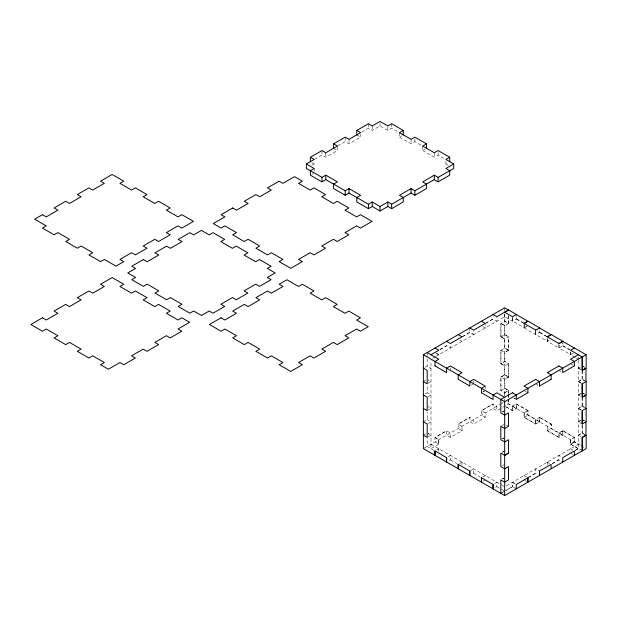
<?xml version="1.0" encoding="UTF-8"?>
<svg xmlns="http://www.w3.org/2000/svg" width="617" height="617" viewBox="0 0 617 617"><rect width="100%" height="100%" fill="white"/><g stroke="black" fill="none" stroke-linecap="round" stroke-linejoin="round"><path stroke-width="0.46" stroke-dasharray="3.08 2.31" d="M314.508 159.348L321.974 155.037L325.784 157.235L337.399 150.533L337.399 146.946M337.73 145.936L345.204 141.625L349.014 143.823L360.621 137.121L360.621 134.429M361.793 132.046L368.426 128.213L372.236 130.418L380.041 125.907L387.846 130.418L391.656 128.213L399.122 132.524M311.832 165.294L314.169 163.945L314.169 161.253M311.886 174.272L313.413 173.392M399.461 132.64L399.461 137.121L401.744 135.802M399.461 137.121L411.076 143.823L414.886 141.625L421.519 145.458M422.684 146.052L422.684 150.533L424.974 149.206M422.684 150.533L434.306 157.235L438.116 155.037L444.749 158.87M445.914 161.253L445.914 163.945L448.204 162.618M439.967 349.584L446.608 345.751L450.418 348.034L450.402 344.425M462.364 336.651L469.83 332.339L473.632 334.537M485.594 323.239L493.06 318.927L496.87 321.21L496.862 317.601M439.967 349.662L446.608 345.828L446.608 343.114M462.364 336.735L469.83 332.424L473.64 334.622L473.632 331.013M485.594 323.323L493.06 319.012L493.06 316.29M432.556 358.338L434.9 356.988M435.679 356.541L504.675 316.706L512.48 321.21L516.468 318.896L516.468 314.493M424.897 367.292L427.188 365.974L430.99 368.179L427.936 369.93M508.663 393.33L508.663 390.453L504.783 392.697L500.857 390.492L500.857 377.08L504.783 379.278L508.663 377.041L508.663 363.629L504.66 365.858L500.857 363.668L500.857 350.255L504.783 352.461L508.663 350.225L508.663 336.813L504.66 339.042L500.857 336.851L500.857 323.439L504.853 321.202L508.663 323.401L508.663 315.734M500.857 323.439L504.66 325.629L508.663 323.401M424.134 381.144L425.661 380.265M500.857 336.851L504.675 334.645L508.47 336.843L508.47 350.248L504.66 352.454L504.675 374.881L508.47 377.072L508.47 363.66L504.675 361.469L500.857 363.668M504.783 325.637L500.973 323.439L500.973 336.851L504.853 334.615L508.663 336.813M427.936 383.334L430.99 381.576L427.936 379.825M512.588 317.616L512.588 321.133L524.195 327.843L526.525 326.493M524.088 324.334L524.088 327.92L527.142 326.154M424.897 394.116L427.172 392.798L427.188 385.131M500.857 350.255L504.853 348.019L508.663 350.225M427.936 396.746L430.99 394.988L427.172 392.798M524.088 327.92L535.703 334.622L539.698 332.308L539.698 327.905M500.973 350.263L500.973 363.675L504.853 361.431L508.663 363.629M427.936 410.158L430.99 408.4L427.936 406.649M471.357 385.185L472.869 384.229M562.92 341.317L562.92 345.713L558.933 348.034L547.318 341.324L549.755 339.905M423.378 421.82L427.188 419.614L427.188 411.948M500.857 377.08L504.675 374.881M427.936 423.571L430.99 421.812L427.172 419.622M482.964 391.81L484.484 390.931M508.47 377.072L504.66 379.278L504.675 397.865M482.972 391.888L484.492 391.008M423.378 435.224L425.661 433.905M500.857 390.492L504.853 388.255L508.663 390.453M427.936 436.983L430.99 435.216L427.943 433.466L430.99 435.232M504.66 392.682L508.47 390.484L508.47 393.361M575.229 357.444L570.548 354.736L572.985 353.317M450.418 437.422L446.608 435.224L446.608 430.82L434.993 437.538L438.803 439.744L438.803 444.132L434.993 441.926L434.993 437.53L446.608 430.82L450.418 433.034L450.418 437.422L462.025 430.72L462.017 426.316M424.134 448.197L499.994 404.413M500.526 404.096L503.11 402.608M438.803 444.132L430.99 448.628L430.99 360.505M462.025 430.72L458.215 428.522L458.215 424.118L469.83 417.416L469.83 421.812L473.64 424.018L485.255 417.308L485.247 412.904L481.445 410.706L493.06 404.004L496.87 406.217M485.255 417.308L481.445 415.11L481.445 410.706L493.06 404.012L493.06 408.4L496.87 410.606L508.663 403.865L516.468 408.369L516.468 403.965L512.48 406.217L512.48 410.606L516.29 408.408L516.29 404.019L527.897 410.721L527.897 415.11M502.315 411.986L503.842 411.107M578.276 360.467L578.276 368.133L580.566 366.814M436.512 450.071L438.803 448.752L438.803 451.389M502.385 412.033L504.66 410.714M581.507 383.35L578.461 381.591L578.461 368.179L580.79 366.83M505.562 406.557L512.588 410.606L516.468 408.369M448.127 456.781L450.418 455.454L450.402 459.85L448.127 461.169M501.552 425.838L503.904 424.565M527.897 410.721L524.088 412.92L524.088 417.308L535.703 424.018L539.513 421.812L539.513 417.424L551.128 424.134L551.128 428.522M580.744 396.315L578.276 394.949L578.276 381.545L582.086 379.347L584.415 380.689M539.698 421.781L528.083 415.071L528.083 410.675L524.195 412.912L524.195 417.316L535.811 424.018L539.698 421.781L539.698 417.377L535.703 419.629L535.703 424.018M578.461 381.591L582.34 379.347L586.15 381.545M524.088 417.308L528.083 415.071M502.315 438.81L503.842 437.931M578.276 394.949L580.566 393.631M459.742 463.483L462.025 462.164M502.385 438.849L503.904 437.977M580.79 393.654L578.461 394.996L578.461 408.408L581.507 410.166M502.315 452.222L503.842 451.336M582.271 424.018L578.276 421.773L578.276 408.361L582.086 406.163L584.415 407.505M470.594 470.624L473.64 468.866L473.632 473.262L471.349 474.581M502.385 452.261L504.66 450.942M562.92 435.186L551.305 428.483L551.305 424.087L547.318 426.332L547.318 430.72L558.933 437.43L562.92 435.186L562.92 430.789L559.041 433.026L559.041 437.43L547.426 430.728L547.426 426.324M578.461 408.408L582.34 406.171L586.15 408.369M547.318 430.72L551.305 428.483M482.972 476.895L485.255 475.576L485.247 478.206M502.315 465.634L503.904 464.794M580.342 445.25L574.535 441.895L574.535 437.492L570.548 439.744L570.548 444.132L574.358 441.934L574.358 437.546L562.743 430.836L558.933 433.034L558.933 437.43M578.276 421.773L580.566 420.455M580.79 420.47L578.461 421.82L578.461 435.232L582.34 432.987L586.15 435.193M482.964 481.283L485.247 479.964M502.315 479.039L503.842 478.16M575.229 450.441L578.345 448.636L578.276 435.186L582.086 432.987L584.415 434.329M494.579 483.597L496.87 482.278L496.862 486.674L494.579 487.993M502.385 479.085L503.904 478.206M570.656 439.736L570.656 444.132L574.535 441.895M506.233 485.88L578.345 444.248L506.195 402.577M500.788 493.33L503.279 491.896M504.112 491.417L512.403 486.628L516.29 488.865M528.167 477.527L535.633 473.216L537.23 474.134M552.223 463.637L558.855 459.804L562.743 462.048M575.16 450.395L578.276 448.598M502.385 492.497L503.904 491.618M506.233 490.268L512.48 486.666L512.48 482.278L515.527 484.036L512.403 482.224L512.403 486.628M528.237 477.566L535.703 473.254L535.633 468.812L538.749 470.624M552.292 463.676L558.933 459.842L558.855 455.408L561.215 456.773M445.914 163.945L448.258 165.294M356.811 134.922L360.621 137.121M333.589 148.335L337.399 150.533M311.886 162.618L314.169 163.945M516.468 318.896L523.933 323.208M539.698 332.308L547.163 336.612M562.92 345.713L569.56 349.546M523.756 323.323L516.29 319.012L516.29 316.32M546.978 336.735L539.513 332.424L539.513 329.733M570.208 350.14L562.743 345.836L562.743 343.145M576.008 357.891L577.566 358.793M583.104 366.375L584.623 367.254M582.864 366.382L584.415 367.277M578.461 368.179L580.744 369.498M571.249 364.076L572.831 365.071M578.276 368.133L580.605 369.475M500.973 336.851L504.783 339.049L504.853 361.431M482.964 326.516L485.255 327.912L485.247 324.311M558.855 370.331L561.215 371.773M578.276 381.545L581.384 383.334M583.104 393.199L584.623 394.078M508.47 350.248L504.675 348.057L504.66 325.629M582.864 393.199L584.415 394.101M500.973 363.675L504.783 365.873L504.853 388.255M459.734 339.921L462.025 341.324L462.017 338.602M536.412 384.19L537.993 385.185M578.276 408.361L581.384 410.158M508.663 377.041L504.853 374.843L500.973 377.08L500.973 390.492M583.104 420.015L584.623 420.894M582.864 420.023L584.415 420.917M524.851 391.008L526.378 391.888M504.675 388.286L508.47 390.484M436.512 353.333L438.795 354.652L438.795 352.893M513.953 398.05L515.511 398.944M578.276 435.186L580.744 436.551M436.512 353.418L438.803 354.736L438.803 352.045M514 398.15L515.527 399.029M516.468 403.965L528.083 410.675M539.698 417.377L551.305 424.087M562.92 430.789L574.535 437.492M581.175 445.729L584.492 447.641M570.656 444.132L580.612 449.886M506.233 407.004L512.48 410.606M570.548 444.132L580.605 449.94M572.831 450.071L570.478 448.698L570.548 451.382M571.249 453.549L572.831 454.459M506.156 424.974L507.714 425.884M549.6 463.483L547.248 462.11L547.248 464.748M462.025 426.332L458.215 424.118L469.83 417.424L473.64 419.629L473.64 424.018M526.347 476.864L524.018 475.522L524.088 478.206M524.851 480.404L526.378 481.283M434.993 437.53L438.795 439.72L438.795 444.124M430.998 444.248L501.552 484.977M502.331 485.432L504.675 486.782M434.121 450.441L427.172 446.438L427.188 437.815M450.402 459.85L457.05 463.676M473.632 473.262L480.281 477.088M496.862 486.674L504.675 491.171M582.34 370.724L582.34 379.347M582.34 397.549L582.34 406.171M582.34 425.329L582.34 432.987M582.086 370.724L582.086 379.347M582.086 397.541L582.086 406.163M582.086 425.321L582.086 432.987M578.276 356.634L578.276 359.51M570.656 352.022L570.656 354.659L559.041 347.957L559.041 344.433M570.548 352.052L570.548 354.736M562.743 430.836L562.743 435.224M558.933 344.448L558.933 348.034M547.426 338.61L547.426 341.247L535.811 334.545L535.811 331.028M547.318 338.64L547.318 341.324M547.318 462.164L547.318 464.794M535.811 419.622L535.811 424.018M535.703 331.036L535.703 334.622M524.195 324.318L524.195 327.843M512.588 406.21L512.588 410.606M512.48 317.632L512.48 321.21M508.663 394.286L508.663 398.119M508.663 399.076L508.663 403.865M508.47 315.765L508.47 323.431L504.675 321.241L504.675 311.654M508.47 394.317L508.47 398.15M508.47 399.106L508.47 403.896M504.783 314.146L504.853 334.615M504.783 392.697L504.783 397.487M504.675 307.821L504.675 310.698M504.675 398.829L504.675 401.698M496.862 406.194L496.87 410.606M485.247 386.975L485.255 388.779M473.632 381.144L473.64 382.964M469.83 327.943L469.83 332.424M462.017 462.156L462.017 464.794M450.418 367.763L450.418 369.56M438.795 448.744L438.795 451.389M438.116 152.345L438.116 155.037M434.306 152.754L434.306 157.235M427.172 353.526L427.172 365.974M414.886 138.933L414.886 141.625M411.076 139.342L411.076 143.823M391.656 123.732L391.656 128.213M387.846 126.832L387.846 130.418M380.041 123.223L380.041 125.907M372.236 125.937L372.236 130.418M368.426 123.732L368.426 128.213M349.014 139.342L349.014 143.823M345.204 137.144L345.204 141.625M325.784 152.754L325.784 157.235M321.974 150.556L321.974 155.037M314.176 168.472L314.176 171.156"/><path stroke-width="0.93" d="M434.993 450.95L434.993 455.338L434.993 450.942L446.608 457.66L446.608 462.048L446.608 457.644M458.215 464.362L458.215 468.75L458.215 464.354L469.83 471.064L469.83 475.452L469.83 471.056M481.445 477.774L481.445 482.162L481.445 477.759L493.06 484.476L493.06 488.865L493.06 484.468M527.897 477.774L527.897 482.162L527.897 477.759L516.29 484.476L516.282 488.865M539.513 471.064L539.513 475.452L539.513 471.056L551.128 464.354L551.128 468.75M539.513 385.98L539.513 381.584L535.633 379.339M310.359 161.739L310.359 157.258L321.974 150.556L325.784 152.754L337.399 146.052L333.589 143.854L333.589 148.335M333.589 143.854L345.204 137.144L349.014 139.342L360.621 132.64L356.811 130.442L356.811 134.922M356.811 130.442L368.426 123.732L372.236 125.937L380.041 121.426L387.846 125.937L391.656 123.732L403.271 130.442L403.271 134.922M310.274 170.701L306.371 168.449L306.371 163.968L314.169 159.456L310.359 157.258M334.082 184.444L325.784 179.655L321.974 181.853L310.359 175.151L310.359 170.67L314.176 168.472L306.371 163.968M310.359 170.67L321.974 177.372L325.784 175.174L337.399 181.876L333.589 184.082L333.589 188.563L345.204 195.265L349.014 193.067L357.312 197.856M403.271 130.442L399.461 132.64L411.076 139.342L414.886 137.144L426.501 143.846L426.501 148.327M333.589 184.082L345.204 190.784L349.014 188.586L360.629 195.288L356.819 197.494L356.819 201.975L368.426 208.677L372.244 206.479L380.041 210.983L387.846 206.479L391.656 208.677L403.271 201.975L403.271 197.494L399.461 195.288L411.069 188.586L414.879 190.784L434.299 179.655L438.109 181.853L449.724 175.151L449.724 170.67L445.914 168.472L453.719 163.968L453.719 168.449L438.109 177.372L434.299 175.174L422.684 181.876L426.501 184.082L426.501 188.563L414.879 195.265L411.069 193.067L391.656 204.196L387.846 201.998L380.041 206.502L372.244 201.998L368.426 204.196L356.819 197.494M426.501 143.846L422.684 146.052L434.306 152.754L438.116 150.556L449.724 157.258L449.724 161.739M449.724 157.258L445.914 159.456L453.719 163.968M582.271 450.842L582.271 437.43L586.15 435.193L586.15 448.598L504.675 495.574L423.378 448.636L423.378 354.76L504.675 307.821L508.47 310.019L496.862 316.722L493.06 314.531M430.99 354.752L438.803 350.255L434.993 348.057M504.783 312.233L508.663 309.989L516.468 314.493L512.48 316.729M524.195 323.439L528.083 321.202L539.698 327.905L535.703 330.141M547.426 336.851L551.305 334.607L562.92 341.317L559.041 343.553L547.318 336.843L551.128 334.645L539.513 327.943M558.933 343.553L562.743 341.355L574.358 348.057M512.48 392.79L500.788 399.454L500.857 412.904L504.675 415.11L508.485 412.912L508.47 426.324L504.675 428.522L500.788 426.278L500.857 439.728L504.675 441.926L508.47 439.736L508.47 453.148L504.675 455.338L500.788 453.102L500.857 466.552L504.675 468.75L508.485 466.552L508.47 479.964L504.675 482.162L500.788 479.918L500.857 493.369M535.703 379.386L524.018 386.049L527.897 388.286L527.897 392.767M558.933 365.974L547.248 372.637L551.128 374.874L551.128 379.355M578.345 354.76L570.478 359.225L574.358 361.469L574.358 365.95M423.378 354.76L504.675 401.698L582.155 356.965L582.155 370.377L585.973 368.172L585.973 381.584M582.271 356.965L586.15 354.729L586.15 368.133L582.271 370.377L582.271 356.965L570.548 350.255L574.535 348.019L586.15 354.729M527.897 392.69L516.29 399.469L516.29 394.988L512.403 392.751M551.128 379.278L539.513 386.065L539.513 381.584M574.358 365.866L562.743 372.653L562.743 368.172L558.855 365.935M504.675 455.338L508.485 453.14M516.29 314.531L527.897 321.233L524.088 323.439L535.811 330.149M504.675 312.225L512.588 316.737M481.445 321.233L485.255 323.431L473.632 330.134L469.83 327.943M458.215 334.645L462.025 336.843L450.402 343.546L446.608 341.348M427.172 352.569L438.803 359.271L434.993 361.469L434.993 365.95M504.675 397.294L496.862 392.798L493.06 394.996L493.06 399.477L481.445 392.69M434.993 365.866L446.608 372.653L446.608 368.172L450.418 365.974L462.025 372.676L458.215 374.874L458.215 379.355M458.215 379.278L469.83 386.065L469.83 381.584L473.64 379.386L485.255 386.088L481.445 388.286L481.445 392.767M423.378 368.172L427.188 370.37L427.188 383.782L423.378 381.584M423.378 394.996L427.188 397.194L427.188 410.606L423.378 408.4M423.378 421.812L427.188 424.01L427.188 437.422L423.378 435.224M585.973 408.4L585.973 394.996L582.155 397.194L582.155 383.782L586.15 381.545L586.15 394.957L582.271 397.201L582.271 383.789M585.973 421.82L585.973 435.224L582.155 437.422L582.155 450.834M582.271 410.606L582.271 424.018M574.358 455.338L574.358 450.942L562.743 457.66L562.743 462.048M504.675 401.698L504.675 495.574M438.109 177.372L438.109 181.853M434.299 175.174L434.299 179.655M414.879 190.784L414.879 195.265M411.069 188.586L411.069 193.067M391.656 204.196L391.656 208.677M387.846 201.998L387.846 206.479M380.041 206.502L380.041 210.983M372.244 201.998L372.244 206.479M368.426 204.196L368.426 208.677M349.014 188.586L349.014 193.067M345.204 190.784L345.204 195.265M325.784 175.174L325.784 179.655M321.974 177.372L321.974 181.853M42.465 214.685L34.66 219.189L46.275 225.899L42.465 228.097L54.08 234.799L57.89 232.601L69.505 239.303L65.695 241.502L77.302 248.211L81.112 246.013L92.735 252.715L88.917 254.914L100.532 261.623L104.342 259.418L115.957 266.128L123.762 261.623L119.953 259.418L131.568 252.715L135.378 254.914L146.993 248.211L143.175 246.013L154.79 239.303L158.6 241.502L170.215 234.799L166.405 232.601L178.02 225.891L181.83 228.097L193.445 221.387L181.83 214.685L178.02 216.883L166.405 210.181L170.215 207.983L158.6 201.273L154.79 203.471L143.175 196.769L146.993 194.571L135.378 187.861L131.568 190.067L119.953 183.357L123.762 181.159L112.147 174.457L100.532 181.159L104.342 183.357L92.735 190.059L88.917 187.861L77.302 194.571L81.112 196.769L69.505 203.471L65.695 201.273L54.08 207.975L57.89 210.181L46.275 216.883L42.465 214.685M42.465 317.794L30.85 324.503L42.465 331.206L46.275 329.008L57.89 335.71L54.08 337.908L65.695 344.618L69.505 342.412L81.112 349.122L77.302 351.32L88.917 358.03L92.735 355.824L104.342 362.534L100.532 364.732L108.337 369.236L119.953 362.534L123.762 364.732L135.37 358.03L131.56 355.824L143.175 349.122L146.993 351.32L158.6 344.618L154.79 342.412L166.405 335.71L170.215 337.908L181.83 331.206L178.02 329.008L189.635 322.298L181.83 317.794L178.02 319.992L166.405 313.289L170.215 311.091L158.6 304.382L154.79 306.587L143.175 299.877L146.993 297.679L135.378 290.977L131.568 293.175L119.953 286.473L123.762 284.267L112.147 277.565L100.532 284.267L104.342 286.473L92.727 293.175L88.917 290.977L77.302 297.679L81.112 299.877L69.505 306.587L65.695 304.382L54.072 311.091L57.89 313.289L46.275 319.992L42.465 317.794M143.375 259.533L131.76 266.236L135.57 268.441L127.765 272.945L135.57 277.449L131.76 279.648L143.375 286.357L147.185 284.152L158.8 290.862L154.99 293.06L166.605 299.762L170.415 297.564L182.03 304.274L178.22 306.472L189.828 313.174L193.638 310.976L201.443 315.48L209.248 310.976L213.058 313.174L224.673 306.472L220.863 304.274L232.478 297.564L236.288 299.762L247.895 293.06L244.085 290.862L255.7 284.152L259.518 286.357L271.125 279.648L267.315 277.449L275.12 272.945L267.315 268.441L271.125 266.243L259.518 259.533L255.7 261.731L244.085 255.029L247.895 252.831L236.288 246.121L232.478 248.327L220.863 241.617L224.673 239.419L213.058 232.717L209.248 234.915L201.443 230.411L193.638 234.915L189.828 232.709L178.22 239.419L182.03 241.617L170.415 248.327L166.605 246.121L154.99 252.831L158.8 255.029L147.185 261.731L143.375 259.533M232.678 207.975L221.056 214.685L224.873 216.883L213.258 223.585L221.063 228.089L224.873 225.891L236.481 232.594L232.671 234.799L244.286 241.502L248.096 239.303L259.711 246.006L255.901 248.211L267.516 254.914L271.326 252.715L282.941 259.418L279.131 261.616L290.746 268.326L302.353 261.623L298.543 259.418L310.158 252.715L313.976 254.914L325.583 248.211L321.773 246.006L333.388 239.303L337.198 241.502L348.813 234.799L345.003 232.601L356.618 225.891L360.428 228.089L372.043 221.387L360.428 214.685L356.611 216.883L345.003 210.173L348.813 207.975L337.198 201.273L333.388 203.471L321.773 196.769L325.583 194.571L313.968 187.861L310.158 190.059L298.543 183.357L302.353 181.159L294.556 176.655L282.941 183.357L279.131 181.159L267.516 187.861L271.326 190.059L259.711 196.769L255.901 194.571L244.286 201.273L248.096 203.471L236.488 210.173L232.678 207.975M221.056 317.794L209.448 324.503L221.063 331.206L224.873 329.008L236.481 335.71L232.671 337.908L244.286 344.618L248.096 342.42L259.711 349.122L255.901 351.32L267.516 358.03L271.326 355.824L282.941 362.534L279.131 364.732L290.746 371.434L302.353 364.732L298.543 362.534L310.158 355.824L313.976 358.03L325.583 351.32L321.773 349.122L333.388 342.42L337.198 344.618L348.813 337.915L345.003 335.71L356.618 329.008L360.428 331.206L368.233 326.702L356.611 319.992L360.428 317.794L348.813 311.091L345.003 313.289L333.388 306.587L337.198 304.389L325.583 297.679L321.773 299.877L310.158 293.175L313.968 290.977L302.353 284.267L298.543 286.473L286.936 279.763L279.131 284.267L282.941 286.473L271.326 293.175L267.516 290.977L255.901 297.679L259.711 299.877L248.096 306.587L244.286 304.389L232.678 311.091L236.488 313.289L224.873 319.999L221.056 317.794M586.15 408.369L582.155 410.606L582.155 424.018L586.15 421.773L586.15 408.369"/></g></svg>
